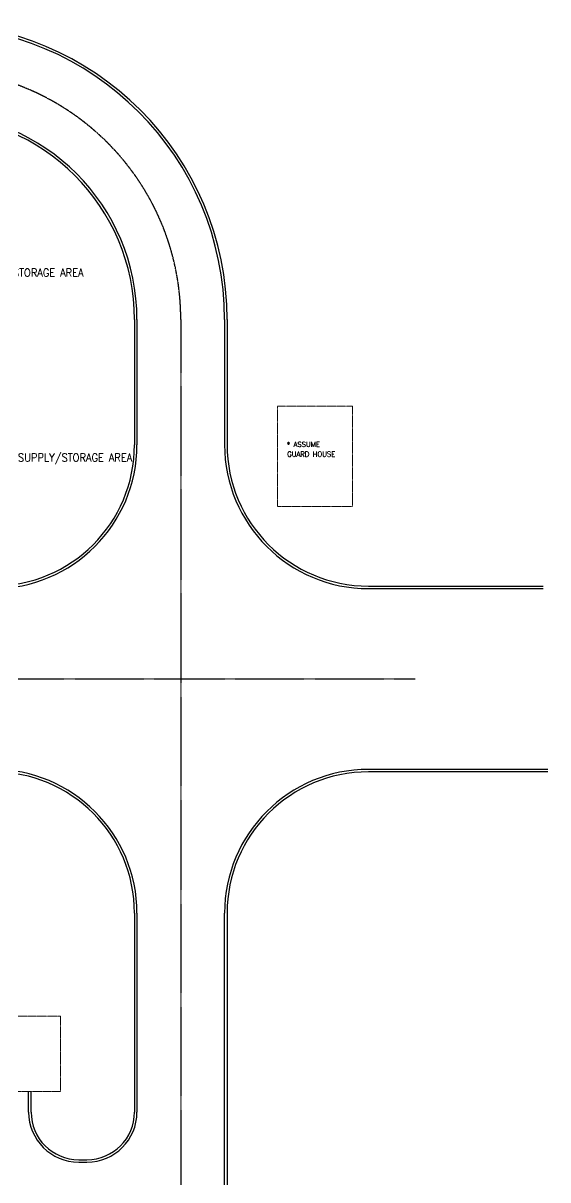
# Model space of a CAD drawing. Extents: x -59767 to 1106559, y -1290 to 1129522.
# Drawn here: x 718015 to 759949, y 866464 to 958928 of the extents above; entities that cross this region are included whole.
import ezdxf
from ezdxf.enums import TextEntityAlignment as Align

# ---------------------------------------------------------------- set-up
doc = ezdxf.new("R2010")
doc.units = 0
doc.linetypes.add('CENTER', pattern=[2, 1.25, -0.25, 0.25, -0.25])
doc.linetypes.add('PHANTOM', pattern=[2.5, 1.25, -0.25, 0.25, -0.25, 0.25, -0.25])
doc.layers.add('CY', color=4, linetype='CONTINUOUS')
doc.layers.add('Y', color=2, linetype='CONTINUOUS')
doc.layers.add('TEXT', color=3, linetype='CONTINUOUS', lineweight=9)
doc.layers.add('가상선', color=252, linetype='PHANTOM', lineweight=9)
doc.styles.add('ROMANS', font='romans.shx', dxfattribs={"bigfont": 'whgtxt.shx'})
doc.styles.get("Standard").update_dxf_attribs({"font": 'romans.shx', "bigfont": 'whtgtxt.shx'})

msp = doc.modelspace()

# ---------------------------------------------------------------- linework, layer by layer
at = {"layer": 'CY'}
for p, q in [((726913.9, 935227.8), (726913.9, 925227.8)), ((727113.9, 935227.8), (727113.9, 925227.8)), ((734113.9, 935227.8), (734113.9, 925227.8)), ((734313.9, 935227.8), (734313.9, 925227.8)), ((745613.9, 913927.8), (759565.7, 913927.8)), ((745613.9, 913727.8), (759565.7, 913727.8)), ((759949.1, 899277.8), (745613.9, 899277.8)), ((759949.1, 899077.8), (745613.9, 899077.8)), ((726913.9, 887777.8), (726913.9, 871877.8)), ((727113.9, 887777.8), (727113.9, 871877.8)), ((734113.9, 843619.8), (734113.9, 887777.8)), ((734313.9, 887777.8), (734313.9, 843619.8)), ((718454.4, 871877.8), (718454.4, 873540.5)), ((718654.4, 871877.8), (718654.4, 873540.5)), ((722454.4, 868077.8), (723113.9, 868077.8)), ((722454.4, 867877.8), (723113.9, 867877.8))]:
    msp.add_line(p, q, dxfattribs=at)
at = {"layer": 'CY', "color": 1, "linetype": 'CENTER', "ltscale": 10}
for p, q in [((730613.9, 935227.8), (730613.9, 843619.8)), ((687713.9, 906502.8), (749348.1, 906502.8))]:
    msp.add_line(p, q, dxfattribs=at)
at = {"layer": 'CY'}
for centre, radius, start, end in [((710613.9, 935227.8), 23700, 0, 90), ((710613.9, 935227.8), 23500, 0, 90), ((710613.9, 935227.8), 16500, 0, 90), ((710613.9, 935227.8), 16300, 0, 90), ((715613.9, 925227.8), 11500, 270, 0), ((715613.9, 925227.8), 11300, 270, 0), ((745613.9, 925227.8), 11500, 180, 270), ((745613.9, 925227.8), 11300, 180, 270), ((715613.9, 887777.8), 11500, 0, 90), ((715613.9, 887777.8), 11300, 0, 90), ((745613.9, 887777.8), 11500, 90, 180), ((745613.9, 887777.8), 11300, 90, 180), ((722454.4, 871877.8), 4000, 180, 270), ((722454.4, 871877.8), 3800, 180, 270), ((723113.9, 871877.8), 4000, 270, 0), ((723113.9, 871877.8), 3800, 270, 0)]:
    msp.add_arc(centre, radius, start, end, dxfattribs=at)
at = {"layer": 'CY', "color": 1, "linetype": 'CENTER', "ltscale": 10}
msp.add_arc((710613.9, 935227.8), 20000, 0, 90, dxfattribs=at)
at = {"layer": '가상선', "color": 2, "lineweight": 9}
for points in [[(744348.1, 920302.8), (738348.1, 920302.8), (738348.1, 928302.8), (744348.1, 928302.8)], [(713013.9, 879540.5), (721013.9, 879540.5), (721013.9, 873540.5), (713013.9, 873540.5)]]:
    msp.add_lwpolyline(points, close=True, dxfattribs=at)

# ---------------------------------------------------------------- texts
at = {"layer": 'TEXT', "lineweight": 9}
for s, p in [('* ASSUME', (739078.3, 924933.7)), ('GUARD HOUSE', (739119.4, 924152.9))]:
    msp.add_text(s, height=400, dxfattribs=at).set_placement(p, align=Align.BOTTOM_LEFT)
at = {"layer": 'Y', "linetype": 'Continuous', "style": 'ROMANS', "width": 0.9}
for s, p in [('314 He SUPPLY/STORAGE AREA', (716650.6, 938937)), ('316 FORMING GAS SUPPLY/STORAGE AREA', (718429.1, 924158.2))]:
    msp.add_text(s, height=640, dxfattribs=at).set_placement(p, align=Align.MIDDLE)

doc.saveas('drawing.dxf')
